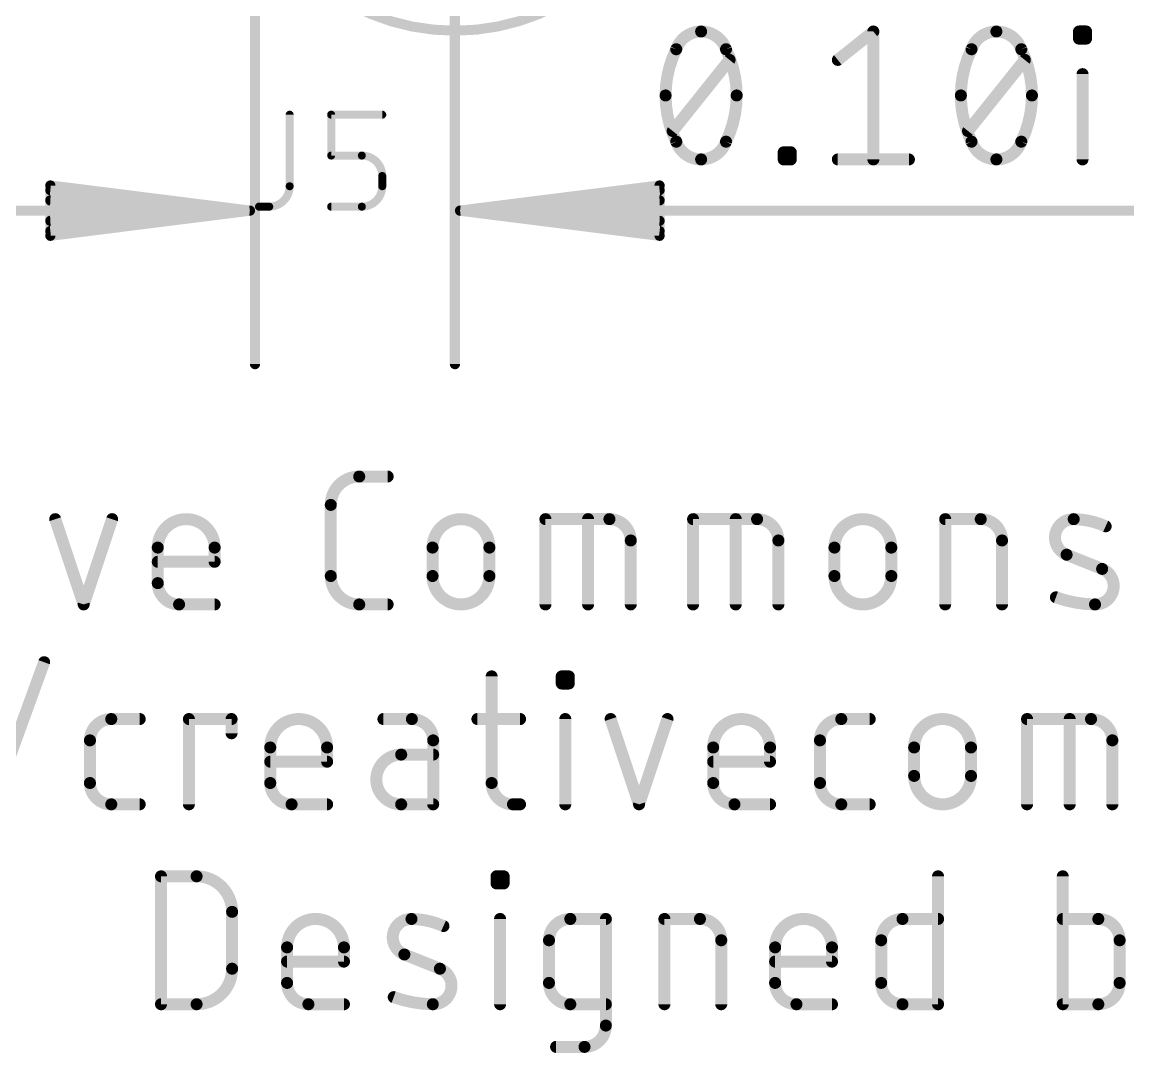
# Model space of a CAD drawing. Extents: x -33 to 53.6, y -13.2 to 65.9.
# Drawn here: x -2.96 to 11.09, y -13.24 to -0.14 of the extents above; entities that cross this region are included whole.
import ezdxf

# ---------------------------------------------------------------- set-up
doc = ezdxf.new("R2010")
doc.units = 0
for name, color, linetype in [('25', 253, 'CONTINUOUS'), ('39', 12, 'CONTINUOUS'), ('47', 253, 'CONTINUOUS'), ('51', 253, 'CONTINUOUS')]:
    doc.layers.add(name, color=color, linetype=linetype)

msp = doc.modelspace()

# ---------------------------------------------------------------- linework, layer by layer
at = {"layer": '25', "const_width": 0.1016}
for points in [[(0.4403, -1.3208), (0.4403, -2.2296)], [(0.9676, -1.8401), (0.9676, -1.3208)], [(0.9676, -1.3208), (1.6167, -1.3208)], [(1.3571, -1.8401), (0.9676, -1.8401)], [(1.6167, -2.2296), (1.6167, -2.0997)], [(0.1806, -2.4892), (0.0508, -2.4892)], [(0.9676, -2.4892), (1.3571, -2.4892)]]:
    msp.add_lwpolyline(points, dxfattribs=at)
at = {"layer": '25'}
for points, const_width in [([(0.4657, -1.3208, 1), (0.4149, -1.3208)], 0.0508), ([(0.993, -1.3208, 1), (0.9422, -1.3208)], 0.0508), ([(0.9676, -1.2954, 1), (0.9676, -1.3462)], 0.0508), ([(1.6167, -1.3462, 1), (1.6167, -1.2954)], 0.0508), ([(0.9676, -1.8147, 1), (0.9676, -1.8655)], 0.0508), ([(0.9422, -1.8401, 1), (0.993, -1.8401)], 0.0508), ([(1.6167, -2.0997, 0.4142), (1.3571, -1.8401)], 0.1016), ([(1.3571, -1.8147, 1), (1.3571, -1.8655)], 0.0508), ([(1.3571, -1.8655, 1), (1.3571, -1.8147)], 0.0508), ([(1.6421, -2.0997, 1), (1.5913, -2.0997)], 0.0508), ([(1.5913, -2.0997, 1), (1.6421, -2.0997)], 0.0508), ([(0.1806, -2.4892, 0.4142), (0.4403, -2.2296)], 0.1016), ([(0.4657, -2.2296, 1), (0.4149, -2.2296)], 0.0508), ([(0.4149, -2.2296, 1), (0.4657, -2.2296)], 0.0508), ([(1.3571, -2.4892, 0.4142), (1.6167, -2.2296)], 0.1016), ([(1.6421, -2.2296, 1), (1.5913, -2.2296)], 0.0508), ([(1.5913, -2.2296, 1), (1.6421, -2.2296)], 0.0508), ([(0.0508, -2.4638, 1), (0.0508, -2.5146)], 0.0508), ([(0.1806, -2.4638, 1), (0.1806, -2.5146)], 0.0508), ([(0.1806, -2.5146, 1), (0.1806, -2.4638)], 0.0508), ([(0.9676, -2.4638, 1), (0.9676, -2.5146)], 0.0508), ([(1.3571, -2.4638, 1), (1.3571, -2.5146)], 0.0508), ([(1.3571, -2.5146, 1), (1.3571, -2.4638)], 0.0508)]:
    msp.add_lwpolyline(points, format="xyb", dxfattribs=dict(at, const_width=const_width))
at = {"layer": '39', "const_width": 0.127}
msp.add_lwpolyline([(2.54, -0.254, 1), (2.54, 5.334, 1), (2.54, -0.254)], format="xyb", dxfattribs=at)
at = {"layer": '47'}
for points, const_width in [([(0, 2.54), (0, -4.49)], 0.13), ([(2.54, 2.54), (2.54, -4.49)], 0.13), ([(7.4046, -0.6249), (7.8561, -0.2637)], 0.1524), ([(7.8561, -0.2637), (7.8561, -1.8893)], 0.1524), ([(10.4683, -0.354), (10.4683, -0.2637)], 0.1524), ([(10.4683, -0.2637), (10.5586, -0.2637)], 0.1524), ([(10.5586, -0.354), (10.4683, -0.354)], 0.1524), ([(10.5586, -0.2637), (10.5586, -0.354)], 0.1524), ([(5.3065, -1.5281), (6.029, -0.6249)], 0.1524), ([(9.058, -1.5281), (9.7805, -0.6249)], 0.1524), ([(10.5134, -1.8893), (10.5134, -0.8056)], 0.1524), ([(6.7168, -1.8893), (6.7168, -1.799)], 0.1524), ([(6.7168, -1.799), (6.8071, -1.799)], 0.1524), ([(6.8071, -1.8893), (6.7168, -1.8893)], 0.1524), ([(6.8071, -1.799), (6.8071, -1.8893)], 0.1524), ([(7.4046, -1.8893), (8.3077, -1.8893)], 0.1524), ([(-0.065, -2.54), (-2.6, -2.2208)], 0.13), ([(-2.6, -2.2208), (-2.6, -2.8592)], 0.13), ([(-0.065, -2.54), (-2.6, -2.28)], 0.13), ([(2.605, -2.54), (5.14, -2.2208)], 0.13), ([(2.605, -2.54), (5.14, -2.28)], 0.13), ([(5.14, -2.2208), (5.14, -2.8592)], 0.13), ([(-0.065, -2.54), (-2.6, -2.41)], 0.13), ([(2.605, -2.54), (5.14, -2.41)], 0.13), ([(-0.065, -2.54), (-5.2, -2.54)], 0.13), ([(-2.6, -2.8592), (-0.065, -2.54)], 0.13), ([(-2.6, -2.67), (-0.065, -2.54)], 0.13), ([(-2.6, -2.8), (-0.065, -2.54)], 0.13), ([(2.605, -2.54), (14.7799, -2.54)], 0.13), ([(5.14, -2.8592), (2.605, -2.54)], 0.13), ([(5.14, -2.67), (2.605, -2.54)], 0.13), ([(5.14, -2.8), (2.605, -2.54)], 0.13)]:
    msp.add_lwpolyline(points, dxfattribs=dict(at, const_width=const_width))
for points, const_width in [([(5.6678, -0.2637, 0.3205), (5.3517, -0.4895)], 0.1524), ([(5.9838, -0.4895, 0.3205), (5.6678, -0.2637)], 0.1524), ([(5.6678, -0.2256, 1), (5.6678, -0.3018)], 0.0762), ([(5.6678, -0.3018, 1), (5.6678, -0.2256)], 0.0762), ([(7.8942, -0.2637, 1), (7.818, -0.2637)], 0.0762), ([(7.8799, -0.2935, 1), (7.8323, -0.2339)], 0.0762), ([(9.4192, -0.2637, 0.3205), (9.1032, -0.4895)], 0.1524), ([(9.7353, -0.4895, 0.3205), (9.4192, -0.2637)], 0.1524), ([(9.4192, -0.2256, 1), (9.4192, -0.3018)], 0.0762), ([(9.4192, -0.3018, 1), (9.4192, -0.2256)], 0.0762), ([(10.5064, -0.2637, 1), (10.4302, -0.2637)], 0.0762), ([(10.4683, -0.2256, 1), (10.4683, -0.3018)], 0.0762), ([(10.4683, -0.3159, 1), (10.4683, -0.3921)], 0.0762), ([(10.5967, -0.2637, 1), (10.5205, -0.2637)], 0.0762), ([(10.5586, -0.3018, 1), (10.5586, -0.2256)], 0.0762), ([(10.5586, -0.3921, 1), (10.5586, -0.3159)], 0.0762), ([(5.3517, -0.4895, 0.1139), (5.2162, -1.0765)], 0.1524), ([(5.3859, -0.5062, 1), (5.3174, -0.4728)], 0.0762), ([(6.1193, -1.0765, 0.1139), (5.9838, -0.4895)], 0.1524), ([(6.0181, -0.4728, 1), (5.9496, -0.5062)], 0.0762), ([(9.1032, -0.4895, 0.1139), (8.9677, -1.0765)], 0.1524), ([(9.1374, -0.5062, 1), (9.0689, -0.4728)], 0.0762), ([(9.8708, -1.0765, 0.1139), (9.7353, -0.4895)], 0.1524), ([(9.7696, -0.4728, 1), (9.7011, -0.5062)], 0.0762), ([(10.4302, -0.354, 1), (10.5064, -0.354)], 0.0762), ([(10.5205, -0.354, 1), (10.5967, -0.354)], 0.0762), ([(5.3156, -0.4771, 1), (5.3877, -0.5018)], 0.0762), ([(5.9478, -0.5018, 1), (6.0199, -0.4771)], 0.0762), ([(6.0588, -0.6487, 1), (5.9992, -0.6011)], 0.0762), ([(7.3808, -0.5952, 1), (7.4284, -0.6547)], 0.0762), ([(9.0671, -0.4771, 1), (9.1392, -0.5018)], 0.0762), ([(9.6993, -0.5018, 1), (9.7714, -0.4771)], 0.0762), ([(9.8102, -0.6487, 1), (9.7507, -0.6011)], 0.0762), ([(10.5515, -0.8056, 1), (10.4753, -0.8056)], 0.0762), ([(5.2162, -1.0765, 0.1139), (5.3517, -1.6635)], 0.1524), ([(5.2543, -1.0765, 1), (5.1781, -1.0765)], 0.0762), ([(5.1781, -1.0765, 1), (5.2543, -1.0765)], 0.0762), ([(5.9838, -1.6635, 0.1139), (6.1193, -1.0765)], 0.1524), ([(6.1574, -1.0765, 1), (6.0812, -1.0765)], 0.0762), ([(6.0812, -1.0765, 1), (6.1574, -1.0765)], 0.0762), ([(8.9677, -1.0765, 0.1139), (9.1032, -1.6635)], 0.1524), ([(9.0058, -1.0765, 1), (8.9296, -1.0765)], 0.0762), ([(8.9296, -1.0765, 1), (9.0058, -1.0765)], 0.0762), ([(9.7353, -1.6635, 0.1139), (9.8708, -1.0765)], 0.1524), ([(9.9089, -1.0765, 1), (9.8327, -1.0765)], 0.0762), ([(9.8327, -1.0765, 1), (9.9089, -1.0765)], 0.0762), ([(5.2768, -1.5043, 1), (5.3363, -1.5519)], 0.0762), ([(9.0282, -1.5043, 1), (9.0878, -1.5519)], 0.0762), ([(5.3877, -1.6512, 1), (5.3156, -1.6759)], 0.0762), ([(5.3517, -1.6635, 0.3205), (5.6678, -1.8893)], 0.1524), ([(5.3174, -1.6802, 1), (5.3859, -1.6468)], 0.0762), ([(5.6678, -1.8893, 0.3205), (5.9838, -1.6635)], 0.1524), ([(5.9496, -1.6468, 1), (6.0181, -1.6802)], 0.0762), ([(6.0199, -1.6759, 1), (5.9478, -1.6512)], 0.0762), ([(9.1392, -1.6512, 1), (9.0671, -1.6759)], 0.0762), ([(9.1032, -1.6635, 0.3205), (9.4192, -1.8893)], 0.1524), ([(9.0689, -1.6802, 1), (9.1374, -1.6468)], 0.0762), ([(9.4192, -1.8893, 0.3205), (9.7353, -1.6635)], 0.1524), ([(9.7011, -1.6468, 1), (9.7696, -1.6802)], 0.0762), ([(9.7714, -1.6759, 1), (9.6993, -1.6512)], 0.0762), ([(5.6678, -1.8512, 1), (5.6678, -1.9274)], 0.0762), ([(5.6678, -1.9274, 1), (5.6678, -1.8512)], 0.0762), ([(6.7549, -1.799, 1), (6.6787, -1.799)], 0.0762), ([(6.7168, -1.7609, 1), (6.7168, -1.8371)], 0.0762), ([(6.7168, -1.8512, 1), (6.7168, -1.9274)], 0.0762), ([(6.8452, -1.799, 1), (6.769, -1.799)], 0.0762), ([(6.8071, -1.8371, 1), (6.8071, -1.7609)], 0.0762), ([(6.8071, -1.9274, 1), (6.8071, -1.8512)], 0.0762), ([(7.4046, -1.8512, 1), (7.4046, -1.9274)], 0.0762), ([(8.3077, -1.9274, 1), (8.3077, -1.8512)], 0.0762), ([(9.4192, -1.8512, 1), (9.4192, -1.9274)], 0.0762), ([(9.4192, -1.9274, 1), (9.4192, -1.8512)], 0.0762), ([(6.6787, -1.8893, 1), (6.7549, -1.8893)], 0.0762), ([(6.769, -1.8893, 1), (6.8452, -1.8893)], 0.0762), ([(7.818, -1.8893, 1), (7.8942, -1.8893)], 0.0762), ([(10.4753, -1.8893, 1), (10.5515, -1.8893)], 0.0762), ([(-2.5959, -2.1885, 1), (-2.6041, -2.253)], 0.065), ([(-2.5675, -2.2208, 1), (-2.6325, -2.2208)], 0.065), ([(-2.5967, -2.2477, 1), (-2.6033, -2.3123)], 0.065), ([(5.1725, -2.2208, 1), (5.1075, -2.2208)], 0.065), ([(5.1441, -2.253, 1), (5.1359, -2.1885)], 0.065), ([(5.1433, -2.3123, 1), (5.1367, -2.2477)], 0.065), ([(-2.5983, -2.3775, 1), (-2.6017, -2.4425)], 0.065), ([(5.1417, -2.4425, 1), (5.1383, -2.3775)], 0.065), ([(-0.0609, -2.5722, 1), (-0.0691, -2.5078)], 0.065), ([(-0.0691, -2.5722, 1), (-0.0609, -2.5078)], 0.065), ([(-0.0617, -2.5723, 1), (-0.0683, -2.5077)], 0.065), ([(-0.0683, -2.5723, 1), (-0.0617, -2.5077)], 0.065), ([(-0.0667, -2.5725, 1), (-0.0633, -2.5075)], 0.065), ([(-0.0633, -2.5725, 1), (-0.0667, -2.5075)], 0.065), ([(-0.065, -2.5725, 1), (-0.065, -2.5075)], 0.065), ([(2.605, -2.5075, 1), (2.605, -2.5725)], 0.065), ([(2.6091, -2.5078, 1), (2.6009, -2.5722)], 0.065), ([(2.6033, -2.5075, 1), (2.6067, -2.5725)], 0.065), ([(2.6067, -2.5075, 1), (2.6033, -2.5725)], 0.065), ([(2.6083, -2.5077, 1), (2.6017, -2.5723)], 0.065), ([(2.6017, -2.5077, 1), (2.6083, -2.5723)], 0.065), ([(2.6009, -2.5078, 1), (2.6091, -2.5722)], 0.065), ([(-2.6017, -2.6375, 1), (-2.5983, -2.7025)], 0.065), ([(5.1383, -2.7025, 1), (5.1417, -2.6375)], 0.065), ([(-2.6033, -2.7677, 1), (-2.5967, -2.8323)], 0.065), ([(-2.6041, -2.827, 1), (-2.5959, -2.8915)], 0.065), ([(5.1359, -2.8915, 1), (5.1441, -2.827)], 0.065), ([(5.1367, -2.8323, 1), (5.1433, -2.7677)], 0.065), ([(-2.6325, -2.8592, 1), (-2.5675, -2.8592)], 0.065), ([(5.1075, -2.8592, 1), (5.1725, -2.8592)], 0.065), ([(-0.0325, -4.49, 1), (0.0325, -4.49)], 0.065), ([(2.5075, -4.49, 1), (2.5725, -4.49)], 0.065)]:
    msp.add_lwpolyline(points, format="xyb", dxfattribs=dict(at, const_width=const_width))
at = {"layer": '51'}
for points, const_width in [([(1.3241, -5.9182, 0.4142), (0.9628, -6.2794)], 0.1524), ([(1.3241, -5.8801, 1), (1.3241, -5.9563)], 0.0762), ([(1.3241, -5.9563, 1), (1.3241, -5.8801)], 0.0762), ([(1.6853, -5.9563, 1), (1.6853, -5.8801)], 0.0762), ([(1.0009, -6.2794, 1), (0.9247, -6.2794)], 0.0762), ([(0.9247, -6.2794, 1), (1.0009, -6.2794)], 0.0762), ([(-2.502, -6.448, 1), (-2.5742, -6.4721)], 0.0762), ([(-1.7795, -6.4721, 1), (-1.8518, -6.448)], 0.0762), ([(-0.513, -6.8213, 1), (-1.2355, -6.8213)], 0.1524), ([(2.978, -6.8213, 1), (2.2555, -6.8213)], 0.1524), ([(3.7282, -6.4601, 1), (3.652, -6.4601)], 0.0762), ([(3.6901, -6.422, 1), (3.6901, -6.4982)], 0.0762), ([(4.27, -6.4601, 1), (4.1938, -6.4601)], 0.0762), ([(4.7738, -6.731, 0.4142), (4.5029, -6.4601)], 0.1524), ([(4.5029, -6.422, 1), (4.5029, -6.4982)], 0.0762), ([(4.5029, -6.4982, 1), (4.5029, -6.422)], 0.0762), ([(5.6039, -6.4601, 1), (5.5277, -6.4601)], 0.0762), ([(5.5658, -6.422, 1), (5.5658, -6.4982)], 0.0762), ([(6.1458, -6.4601, 1), (6.0696, -6.4601)], 0.0762), ([(6.6496, -6.731, 0.4142), (6.3786, -6.4601)], 0.1524), ([(6.3786, -6.422, 1), (6.3786, -6.4982)], 0.0762), ([(6.3786, -6.4982, 1), (6.3786, -6.422)], 0.0762), ([(8.0842, -6.8213, 1), (7.3617, -6.8213)], 0.1524), ([(8.8066, -6.4601, 1), (8.7304, -6.4601)], 0.0762), ([(8.7685, -6.422, 1), (8.7685, -6.4982)], 0.0762), ([(9.491, -6.731, 0.4142), (9.22, -6.4601)], 0.1524), ([(9.22, -6.422, 1), (9.22, -6.4982)], 0.0762), ([(9.22, -6.4982, 1), (9.22, -6.422)], 0.0762), ([(10.4011, -6.4601, 0.8318), (10.3108, -6.9116)], 0.1524), ([(10.4016, -6.422, 1), (10.4005, -6.4982)], 0.0762), ([(10.8075, -6.5504, 0.1026), (10.4011, -6.4601)], 0.1524), ([(10.4005, -6.4982, 1), (10.4016, -6.422)], 0.0762), ([(10.7918, -6.5851, 1), (10.8231, -6.5156)], 0.0762), ([(4.8119, -6.731, 1), (4.7357, -6.731)], 0.0762), ([(4.7357, -6.731, 1), (4.8119, -6.731)], 0.0762), ([(6.6877, -6.731, 1), (6.6115, -6.731)], 0.0762), ([(6.6115, -6.731, 1), (6.6877, -6.731)], 0.0762), ([(9.5291, -6.731, 1), (9.4529, -6.731)], 0.0762), ([(9.4529, -6.731, 1), (9.5291, -6.731)], 0.0762), ([(-1.1974, -6.8213, 1), (-1.2736, -6.8213)], 0.0762), ([(-1.2736, -6.8213, 1), (-1.1974, -6.8213)], 0.0762), ([(-0.4749, -6.8213, 1), (-0.5511, -6.8213)], 0.0762), ([(-0.5511, -6.8213, 1), (-0.4749, -6.8213)], 0.0762), ([(2.2936, -6.8213, 1), (2.2174, -6.8213)], 0.0762), ([(2.2174, -6.8213, 1), (2.2936, -6.8213)], 0.0762), ([(3.0161, -6.8213, 1), (2.9399, -6.8213)], 0.0762), ([(2.9399, -6.8213, 1), (3.0161, -6.8213)], 0.0762), ([(7.3998, -6.8213, 1), (7.3236, -6.8213)], 0.0762), ([(7.3236, -6.8213, 1), (7.3998, -6.8213)], 0.0762), ([(8.1223, -6.8213, 1), (8.0461, -6.8213)], 0.0762), ([(8.0461, -6.8213, 1), (8.1223, -6.8213)], 0.0762), ([(10.3249, -6.8763, 1), (10.2966, -6.947)], 0.0762), ([(10.2966, -6.947, 1), (10.3249, -6.8762)], 0.0762), ([(-1.2355, -6.9638, 1), (-1.2355, -7.04)], 0.0762), ([(-0.5511, -7.0019, 1), (-0.4749, -7.0019)], 0.0762), ([(-0.513, -7.04, 1), (-0.513, -6.9638)], 0.0762), ([(10.672, -7.5438, 0.8318), (10.7623, -7.0922)], 0.1524), ([(10.7765, -7.0569, 1), (10.7482, -7.1276)], 0.0762), ([(10.7482, -7.1276, 1), (10.7765, -7.0569)], 0.0762), ([(0.9628, -7.1826, 0.4142), (1.3241, -7.5438)], 0.1524), ([(1.0009, -7.1826, 1), (0.9247, -7.1826)], 0.0762), ([(0.9247, -7.1826, 1), (1.0009, -7.1826)], 0.0762), ([(2.2555, -7.1826, 1), (2.978, -7.1826)], 0.1524), ([(2.2936, -7.1826, 1), (2.2174, -7.1826)], 0.0762), ([(2.2174, -7.1826, 1), (2.2936, -7.1826)], 0.0762), ([(3.0161, -7.1826, 1), (2.9399, -7.1826)], 0.0762), ([(2.9399, -7.1826, 1), (3.0161, -7.1826)], 0.0762), ([(7.3617, -7.1826, 1), (8.0842, -7.1826)], 0.1524), ([(7.3998, -7.1826, 1), (7.3236, -7.1826)], 0.0762), ([(7.3236, -7.1826, 1), (7.3998, -7.1826)], 0.0762), ([(8.1223, -7.1826, 1), (8.0461, -7.1826)], 0.0762), ([(8.0461, -7.1826, 1), (8.1223, -7.1826)], 0.0762), ([(-1.2355, -7.2729, 0.4142), (-0.9646, -7.5438)], 0.1524), ([(-1.1974, -7.2729, 1), (-1.2736, -7.2729)], 0.0762), ([(-1.2736, -7.2729, 1), (-1.1974, -7.2729)], 0.0762), ([(10.1882, -7.4176, 1), (10.1624, -7.4893)], 0.0762), ([(10.1753, -7.4535, 0.083), (10.672, -7.5438)], 0.1524), ([(-2.213, -7.5318, 1), (-2.1407, -7.5558)], 0.0762), ([(-2.213, -7.5558, 1), (-2.1407, -7.5318)], 0.0762), ([(-0.9646, -7.5057, 1), (-0.9646, -7.5819)], 0.0762), ([(-0.9646, -7.5819, 1), (-0.9646, -7.5057)], 0.0762), ([(-0.513, -7.5819, 1), (-0.513, -7.5057)], 0.0762), ([(1.3241, -7.5057, 1), (1.3241, -7.5819)], 0.0762), ([(1.3241, -7.5819, 1), (1.3241, -7.5057)], 0.0762), ([(1.6853, -7.5819, 1), (1.6853, -7.5057)], 0.0762), ([(3.652, -7.5438, 1), (3.7282, -7.5438)], 0.0762), ([(4.1938, -7.5438, 1), (4.27, -7.5438)], 0.0762), ([(4.7357, -7.5438, 1), (4.8119, -7.5438)], 0.0762), ([(5.5277, -7.5438, 1), (5.6039, -7.5438)], 0.0762), ([(6.0696, -7.5438, 1), (6.1458, -7.5438)], 0.0762), ([(6.6115, -7.5438, 1), (6.6877, -7.5438)], 0.0762), ([(8.7304, -7.5438, 1), (8.8066, -7.5438)], 0.0762), ([(9.4529, -7.5438, 1), (9.5291, -7.5438)], 0.0762), ([(10.6725, -7.5057, 1), (10.6715, -7.5819)], 0.0762), ([(10.6715, -7.5819, 1), (10.6725, -7.5057)], 0.0762), ([(-2.6431, -8.2906, 1), (-2.7147, -8.2646)], 0.0762), ([(3.0443, -8.4582, 1), (2.9681, -8.4582)], 0.0762), ([(3.9347, -8.4582, 1), (3.8585, -8.4582)], 0.0762), ([(3.8966, -8.4201, 1), (3.8966, -8.4963)], 0.0762), ([(4.025, -8.4582, 1), (3.9488, -8.4582)], 0.0762), ([(3.9869, -8.4963, 1), (3.9869, -8.4201)], 0.0762), ([(3.8966, -8.5104, 1), (3.8966, -8.5866)], 0.0762), ([(3.8585, -8.5485, 1), (3.9347, -8.5485)], 0.0762), ([(3.9488, -8.5485, 1), (4.025, -8.5485)], 0.0762), ([(3.9869, -8.5866, 1), (3.9869, -8.5104)], 0.0762), ([(-1.8261, -9.0001, 0.4142), (-2.097, -9.271)], 0.1524), ([(-1.8261, -8.962, 1), (-1.8261, -9.0382)], 0.0762), ([(-1.8261, -9.0382, 1), (-1.8261, -8.962)], 0.0762), ([(-1.4649, -9.0382, 1), (-1.4649, -8.962)], 0.0762), ([(-0.8017, -9.0001, 1), (-0.8779, -9.0001)], 0.0762), ([(-0.8398, -8.962, 1), (-0.8398, -9.0382)], 0.0762), ([(-0.2598, -9.0001, 1), (-0.336, -9.0001)], 0.0762), ([(-0.2979, -9.0382, 1), (-0.2979, -8.962)], 0.0762), ([(0.9163, -9.3613, 1), (0.1938, -9.3613)], 0.1524), ([(1.6315, -8.962, 1), (1.6315, -9.0382)], 0.0762), ([(2.2637, -9.271, 0.4142), (1.9927, -9.0001)], 0.1524), ([(1.9927, -8.962, 1), (1.9927, -9.0382)], 0.0762), ([(1.9927, -9.0382, 1), (1.9927, -8.962)], 0.0762), ([(2.8256, -8.962, 1), (2.8256, -9.0382)], 0.0762), ([(3.3674, -9.0382, 1), (3.3674, -8.962)], 0.0762), ([(3.9799, -9.0001, 1), (3.9037, -9.0001)], 0.0762), ([(4.5546, -8.988, 1), (4.4823, -9.0121)], 0.0762), ([(5.277, -9.0121, 1), (5.2048, -8.988)], 0.0762), ([(6.5435, -9.3613, 1), (5.821, -9.3613)], 0.1524), ([(7.4484, -9.0001, 0.4142), (7.1775, -9.271)], 0.1524), ([(7.4484, -8.962, 1), (7.4484, -9.0382)], 0.0762), ([(7.4484, -9.0382, 1), (7.4484, -8.962)], 0.0762), ([(7.8097, -9.0382, 1), (7.8097, -8.962)], 0.0762), ([(9.0966, -9.3613, 1), (8.3741, -9.3613)], 0.1524), ([(9.8468, -9.0001, 1), (9.7706, -9.0001)], 0.0762), ([(9.8087, -8.962, 1), (9.8087, -9.0382)], 0.0762), ([(10.3887, -9.0001, 1), (10.3125, -9.0001)], 0.0762), ([(10.8925, -9.271, 0.4142), (10.6215, -9.0001)], 0.1524), ([(10.6215, -8.962, 1), (10.6215, -9.0382)], 0.0762), ([(10.6215, -9.0382, 1), (10.6215, -8.962)], 0.0762), ([(-2.0589, -9.271, 1), (-2.1351, -9.271)], 0.0762), ([(-2.1351, -9.271, 1), (-2.0589, -9.271)], 0.0762), ([(-0.336, -9.1807, 1), (-0.2598, -9.1807)], 0.0762), ([(2.3018, -9.271, 1), (2.2256, -9.271)], 0.0762), ([(2.2256, -9.271, 1), (2.3018, -9.271)], 0.0762), ([(7.2156, -9.271, 1), (7.1394, -9.271)], 0.0762), ([(7.1394, -9.271, 1), (7.2156, -9.271)], 0.0762), ([(10.9306, -9.271, 1), (10.8544, -9.271)], 0.0762), ([(10.8544, -9.271, 1), (10.9306, -9.271)], 0.0762), ([(0.2319, -9.3613, 1), (0.1557, -9.3613)], 0.0762), ([(0.1557, -9.3613, 1), (0.2319, -9.3613)], 0.0762), ([(0.9544, -9.3613, 1), (0.8782, -9.3613)], 0.0762), ([(0.8782, -9.3613, 1), (0.9544, -9.3613)], 0.0762), ([(1.8573, -9.4516, 1), (1.8573, -10.0838)], 0.1524), ([(1.8573, -9.4135, 1), (1.8573, -9.4897)], 0.0762), ([(1.8573, -9.4897, 1), (1.8573, -9.4135)], 0.0762), ([(2.2637, -9.4897, 1), (2.2637, -9.4135)], 0.0762), ([(5.8591, -9.3613, 1), (5.7829, -9.3613)], 0.0762), ([(5.7829, -9.3613, 1), (5.8591, -9.3613)], 0.0762), ([(6.5816, -9.3613, 1), (6.5054, -9.3613)], 0.0762), ([(6.5054, -9.3613, 1), (6.5816, -9.3613)], 0.0762), ([(8.4122, -9.3613, 1), (8.336, -9.3613)], 0.0762), ([(8.336, -9.3613, 1), (8.4122, -9.3613)], 0.0762), ([(9.1347, -9.3613, 1), (9.0585, -9.3613)], 0.0762), ([(9.0585, -9.3613, 1), (9.1347, -9.3613)], 0.0762), ([(0.1938, -9.5038, 1), (0.1938, -9.58)], 0.0762), ([(0.8782, -9.5419, 1), (0.9544, -9.5419)], 0.0762), ([(0.9163, -9.58, 1), (0.9163, -9.5038)], 0.0762), ([(5.821, -9.5038, 1), (5.821, -9.58)], 0.0762), ([(6.5054, -9.5419, 1), (6.5816, -9.5419)], 0.0762), ([(6.5435, -9.58, 1), (6.5435, -9.5038)], 0.0762), ([(8.3741, -9.7226, 1), (9.0966, -9.7226)], 0.1524), ([(8.4122, -9.7226, 1), (8.336, -9.7226)], 0.0762), ([(8.336, -9.7226, 1), (8.4122, -9.7226)], 0.0762), ([(9.1347, -9.7226, 1), (9.0585, -9.7226)], 0.0762), ([(9.0585, -9.7226, 1), (9.1347, -9.7226)], 0.0762), ([(-2.097, -9.8129, 0.4142), (-1.8261, -10.0838)], 0.1524), ([(-2.0589, -9.8129, 1), (-2.1351, -9.8129)], 0.0762), ([(-2.1351, -9.8129, 1), (-2.0589, -9.8129)], 0.0762), ([(0.1938, -9.8129, 0.4142), (0.4647, -10.0838)], 0.1524), ([(0.2319, -9.8129, 1), (0.1557, -9.8129)], 0.0762), ([(0.1557, -9.8129, 1), (0.2319, -9.8129)], 0.0762), ([(3.0062, -9.8129, 0.4142), (3.2771, -10.0838)], 0.1524), ([(3.0443, -9.8129, 1), (2.9681, -9.8129)], 0.0762), ([(2.9681, -9.8129, 1), (3.0443, -9.8129)], 0.0762), ([(5.821, -9.8129, 0.4142), (6.0919, -10.0838)], 0.1524), ([(5.8591, -9.8129, 1), (5.7829, -9.8129)], 0.0762), ([(5.7829, -9.8129, 1), (5.8591, -9.8129)], 0.0762), ([(7.1775, -9.8129, 0.4142), (7.4484, -10.0838)], 0.1524), ([(7.2156, -9.8129, 1), (7.1394, -9.8129)], 0.0762), ([(7.1394, -9.8129, 1), (7.2156, -9.8129)], 0.0762), ([(-1.8261, -10.0457, 1), (-1.8261, -10.1219)], 0.0762), ([(-1.8261, -10.1219, 1), (-1.8261, -10.0457)], 0.0762), ([(-1.4649, -10.1219, 1), (-1.4649, -10.0457)], 0.0762), ([(-0.8779, -10.0838, 1), (-0.8017, -10.0838)], 0.0762), ([(0.4647, -10.0457, 1), (0.4647, -10.1219)], 0.0762), ([(0.4647, -10.1219, 1), (0.4647, -10.0457)], 0.0762), ([(0.9163, -10.1219, 1), (0.9163, -10.0457)], 0.0762), ([(1.8573, -10.0457, 1), (1.8573, -10.1219)], 0.0762), ([(1.8573, -10.1219, 1), (1.8573, -10.0457)], 0.0762), ([(2.2256, -10.0838, 1), (2.3018, -10.0838)], 0.0762), ([(2.2637, -10.1219, 1), (2.2637, -10.0457)], 0.0762), ([(3.2771, -10.0457, 1), (3.2771, -10.1219)], 0.0762), ([(3.2771, -10.1219, 1), (3.2771, -10.0457)], 0.0762), ([(3.3674, -10.1219, 1), (3.3674, -10.0457)], 0.0762), ([(3.9037, -10.0838, 1), (3.9799, -10.0838)], 0.0762), ([(4.8435, -10.0718, 1), (4.9158, -10.0958)], 0.0762), ([(4.8435, -10.0958, 1), (4.9158, -10.0718)], 0.0762), ([(6.0919, -10.0457, 1), (6.0919, -10.1219)], 0.0762), ([(6.0919, -10.1219, 1), (6.0919, -10.0457)], 0.0762), ([(6.5435, -10.1219, 1), (6.5435, -10.0457)], 0.0762), ([(7.4484, -10.0457, 1), (7.4484, -10.1219)], 0.0762), ([(7.4484, -10.1219, 1), (7.4484, -10.0457)], 0.0762), ([(7.8097, -10.1219, 1), (7.8097, -10.0457)], 0.0762), ([(9.7706, -10.0838, 1), (9.8468, -10.0838)], 0.0762), ([(10.3125, -10.0838, 1), (10.3887, -10.0838)], 0.0762), ([(10.8544, -10.0838, 1), (10.9306, -10.0838)], 0.0762), ([(-1.1557, -10.9982, 1), (-1.2319, -10.9982)], 0.0762), ([(-1.1938, -10.9601, 1), (-1.1938, -11.0363)], 0.0762), ([(-0.2907, -11.4498, 0.4142), (-0.7422, -10.9982)], 0.1524), ([(-0.7422, -10.9601, 1), (-0.7422, -11.0363)], 0.0762), ([(-0.7422, -11.0363, 1), (-0.7422, -10.9601)], 0.0762), ([(3.1064, -10.9982, 1), (3.0302, -10.9982)], 0.0762), ([(3.0683, -10.9601, 1), (3.0683, -11.0363)], 0.0762), ([(3.1967, -10.9982, 1), (3.1205, -10.9982)], 0.0762), ([(3.1586, -11.0363, 1), (3.1586, -10.9601)], 0.0762), ([(8.7159, -10.9982, 1), (8.6397, -10.9982)], 0.0762), ([(10.3006, -10.9982, 1), (10.2244, -10.9982)], 0.0762), ([(3.0683, -11.0504, 1), (3.0683, -11.1266)], 0.0762), ([(3.0302, -11.0885, 1), (3.1064, -11.0885)], 0.0762), ([(3.1205, -11.0885, 1), (3.1967, -11.0885)], 0.0762), ([(3.1586, -11.1266, 1), (3.1586, -11.0504)], 0.0762), ([(-0.2526, -11.4498, 1), (-0.3288, -11.4498)], 0.0762), ([(-0.3288, -11.4498, 1), (-0.2526, -11.4498)], 0.0762), ([(1.13, -11.9013, 1), (0.4075, -11.9013)], 0.1524), ([(1.988, -11.5401, 0.8318), (1.8977, -11.9916)], 0.1524), ([(2.3944, -11.6304, 0.1026), (1.988, -11.5401)], 0.1524), ([(1.9886, -11.502, 1), (1.9875, -11.5782)], 0.0762), ([(1.9875, -11.5782, 1), (1.9886, -11.502)], 0.0762), ([(3.1516, -11.5401, 1), (3.0754, -11.5401)], 0.0762), ([(4.0058, -11.5401, 0.4142), (3.7349, -11.811)], 0.1524), ([(4.0058, -11.502, 1), (4.0058, -11.5782)], 0.0762), ([(4.0058, -11.5782, 1), (4.0058, -11.502)], 0.0762), ([(4.4954, -11.5401, 1), (4.4192, -11.5401)], 0.0762), ([(4.4573, -11.5782, 1), (4.4573, -11.502)], 0.0762), ([(5.2392, -11.5401, 1), (5.163, -11.5401)], 0.0762), ([(5.2011, -11.502, 1), (5.2011, -11.5782)], 0.0762), ([(5.9236, -11.811, 0.4142), (5.6527, -11.5401)], 0.1524), ([(5.6527, -11.502, 1), (5.6527, -11.5782)], 0.0762), ([(5.6527, -11.5782, 1), (5.6527, -11.502)], 0.0762), ([(7.3304, -11.9013, 1), (6.6079, -11.9013)], 0.1524), ([(8.2262, -11.5401, 0.4142), (7.9553, -11.811)], 0.1524), ([(8.2262, -11.502, 1), (8.2262, -11.5782)], 0.0762), ([(8.2262, -11.5782, 1), (8.2262, -11.502)], 0.0762), ([(8.6778, -11.5782, 1), (8.6778, -11.502)], 0.0762), ([(10.2625, -11.502, 1), (10.2625, -11.5782)], 0.0762), ([(10.985, -11.811, 0.4142), (10.7141, -11.5401)], 0.1524), ([(10.7141, -11.502, 1), (10.7141, -11.5782)], 0.0762), ([(10.7141, -11.5782, 1), (10.7141, -11.502)], 0.0762), ([(2.3788, -11.6651, 1), (2.4101, -11.5956)], 0.0762), ([(3.773, -11.811, 1), (3.6968, -11.811)], 0.0762), ([(3.6968, -11.811, 1), (3.773, -11.811)], 0.0762), ([(5.9617, -11.811, 1), (5.8855, -11.811)], 0.0762), ([(5.8855, -11.811, 1), (5.9617, -11.811)], 0.0762), ([(7.9934, -11.811, 1), (7.9172, -11.811)], 0.0762), ([(7.9172, -11.811, 1), (7.9934, -11.811)], 0.0762), ([(11.0231, -11.811, 1), (10.9469, -11.811)], 0.0762), ([(10.9469, -11.811, 1), (11.0231, -11.811)], 0.0762), ([(0.4456, -11.9013, 1), (0.3694, -11.9013)], 0.0762), ([(0.3694, -11.9013, 1), (0.4456, -11.9013)], 0.0762), ([(1.1681, -11.9013, 1), (1.0919, -11.9013)], 0.0762), ([(1.0919, -11.9013, 1), (1.1681, -11.9013)], 0.0762), ([(1.9119, -11.9563, 1), (1.8836, -12.027)], 0.0762), ([(1.8836, -12.027, 1), (1.9119, -11.9562)], 0.0762), ([(6.646, -11.9013, 1), (6.5698, -11.9013)], 0.0762), ([(6.5698, -11.9013, 1), (6.646, -11.9013)], 0.0762), ([(7.3685, -11.9013, 1), (7.2923, -11.9013)], 0.0762), ([(7.2923, -11.9013, 1), (7.3685, -11.9013)], 0.0762), ([(0.4075, -12.0438, 1), (0.4075, -12.12)], 0.0762), ([(1.0919, -12.0819, 1), (1.1681, -12.0819)], 0.0762), ([(1.13, -12.12, 1), (1.13, -12.0438)], 0.0762), ([(6.6079, -12.0438, 1), (6.6079, -12.12)], 0.0762), ([(7.2923, -12.0819, 1), (7.3685, -12.0819)], 0.0762), ([(7.3304, -12.12, 1), (7.3304, -12.0438)], 0.0762), ([(-0.7422, -12.6238, 0.4142), (-0.2907, -12.1722)], 0.1524), ([(-0.2526, -12.1722, 1), (-0.3288, -12.1722)], 0.0762), ([(-0.3288, -12.1722, 1), (-0.2526, -12.1722)], 0.0762), ([(2.2589, -12.6238, 0.8318), (2.3493, -12.1722)], 0.1524), ([(2.3634, -12.1369, 1), (2.3351, -12.2076)], 0.0762), ([(2.3351, -12.2076, 1), (2.3634, -12.1369)], 0.0762), ([(0.4075, -12.3529, 0.4142), (0.6785, -12.6238)], 0.1524), ([(0.4456, -12.3529, 1), (0.3694, -12.3529)], 0.0762), ([(0.3694, -12.3529, 1), (0.4456, -12.3529)], 0.0762), ([(3.7349, -12.3529, 0.4142), (4.0058, -12.6238)], 0.1524), ([(3.773, -12.3529, 1), (3.6968, -12.3529)], 0.0762), ([(3.6968, -12.3529, 1), (3.773, -12.3529)], 0.0762), ([(6.6079, -12.3529, 0.4142), (6.8788, -12.6238)], 0.1524), ([(6.646, -12.3529, 1), (6.5698, -12.3529)], 0.0762), ([(6.5698, -12.3529, 1), (6.646, -12.3529)], 0.0762), ([(7.9553, -12.3529, 0.4142), (8.2262, -12.6238)], 0.1524), ([(7.9934, -12.3529, 1), (7.9172, -12.3529)], 0.0762), ([(7.9172, -12.3529, 1), (7.9934, -12.3529)], 0.0762), ([(10.7141, -12.6238, 0.4142), (10.985, -12.3529)], 0.1524), ([(11.0231, -12.3529, 1), (10.9469, -12.3529)], 0.0762), ([(10.9469, -12.3529, 1), (11.0231, -12.3529)], 0.0762), ([(1.7751, -12.4976, 1), (1.7493, -12.5693)], 0.0762), ([(1.7622, -12.5335, 0.083), (2.2589, -12.6238)], 0.1524), ([(-1.1938, -12.5857, 1), (-1.1938, -12.6619)], 0.0762), ([(-1.2319, -12.6238, 1), (-1.1557, -12.6238)], 0.0762), ([(-0.7422, -12.5857, 1), (-0.7422, -12.6619)], 0.0762), ([(-0.7422, -12.6619, 1), (-0.7422, -12.5857)], 0.0762), ([(0.6785, -12.5857, 1), (0.6785, -12.6619)], 0.0762), ([(0.6785, -12.6619, 1), (0.6785, -12.5857)], 0.0762), ([(1.13, -12.6619, 1), (1.13, -12.5857)], 0.0762), ([(2.2595, -12.5857, 1), (2.2584, -12.6619)], 0.0762), ([(2.2584, -12.6619, 1), (2.2595, -12.5857)], 0.0762), ([(3.0754, -12.6238, 1), (3.1516, -12.6238)], 0.0762), ([(4.0058, -12.5857, 1), (4.0058, -12.6619)], 0.0762), ([(4.0058, -12.6619, 1), (4.0058, -12.5857)], 0.0762), ([(4.4573, -12.6619, 1), (4.4573, -12.5857)], 0.0762), ([(5.163, -12.6238, 1), (5.2392, -12.6238)], 0.0762), ([(5.8855, -12.6238, 1), (5.9617, -12.6238)], 0.0762), ([(6.8788, -12.5857, 1), (6.8788, -12.6619)], 0.0762), ([(6.8788, -12.6619, 1), (6.8788, -12.5857)], 0.0762), ([(7.3304, -12.6619, 1), (7.3304, -12.5857)], 0.0762), ([(8.2262, -12.5857, 1), (8.2262, -12.6619)], 0.0762), ([(8.2262, -12.6619, 1), (8.2262, -12.5857)], 0.0762), ([(8.6397, -12.6238, 1), (8.7159, -12.6238)], 0.0762), ([(8.6778, -12.6619, 1), (8.6778, -12.5857)], 0.0762), ([(10.2625, -12.5857, 1), (10.2625, -12.6619)], 0.0762), ([(10.2244, -12.6238, 1), (10.3006, -12.6238)], 0.0762), ([(10.7141, -12.5857, 1), (10.7141, -12.6619)], 0.0762), ([(10.7141, -12.6619, 1), (10.7141, -12.5857)], 0.0762), ([(4.1864, -13.1657, 0.4142), (4.4573, -12.8947)], 0.1524), ([(4.4954, -12.8947, 1), (4.4192, -12.8947)], 0.0762), ([(4.4192, -12.8947, 1), (4.4954, -12.8947)], 0.0762), ([(3.8252, -13.1276, 1), (3.8252, -13.2038)], 0.0762), ([(4.1864, -13.1276, 1), (4.1864, -13.2038)], 0.0762), ([(4.1864, -13.2038, 1), (4.1864, -13.1276)], 0.0762)]:
    msp.add_lwpolyline(points, format="xyb", dxfattribs=dict(at, const_width=const_width))
at = {"layer": '51', "const_width": 0.1524}
for points in [[(1.3241, -5.9182), (1.6853, -5.9182)], [(0.9628, -7.1826), (0.9628, -6.2794)], [(-2.5381, -6.4601), (-2.1769, -7.5438)], [(-2.1769, -7.5438), (-1.8156, -6.4601)], [(3.6901, -7.5438), (3.6901, -6.4601)], [(3.6901, -6.4601), (4.5029, -6.4601)], [(4.2319, -7.5438), (4.2319, -6.4601)], [(5.5658, -7.5438), (5.5658, -6.4601)], [(5.5658, -6.4601), (6.3786, -6.4601)], [(6.1077, -7.5438), (6.1077, -6.4601)], [(8.7685, -7.5438), (8.7685, -6.4601)], [(8.7685, -6.4601), (9.22, -6.4601)], [(4.7738, -6.731), (4.7738, -7.5438)], [(6.6496, -6.731), (6.6496, -7.5438)], [(9.491, -6.731), (9.491, -7.5438)], [(-1.2355, -7.2729), (-1.2355, -6.8213)], [(-0.513, -6.8213), (-0.513, -7.0019)], [(2.2555, -7.1826), (2.2555, -6.8213)], [(2.978, -6.8213), (2.978, -7.1826)], [(7.3617, -7.1826), (7.3617, -6.8213)], [(8.0842, -6.8213), (8.0842, -7.1826)], [(10.7623, -7.0922), (10.3108, -6.9116)], [(-0.513, -7.0019), (-1.2355, -7.0019)], [(-0.513, -7.5438), (-0.9646, -7.5438)], [(1.6853, -7.5438), (1.3241, -7.5438)], [(-3.4014, -10.2644), (-2.6789, -8.2776)], [(3.0062, -8.4582), (3.0062, -9.8129)], [(3.8966, -8.5485), (3.8966, -8.4582)], [(3.8966, -8.4582), (3.9869, -8.4582)], [(3.9869, -8.4582), (3.9869, -8.5485)], [(3.9869, -8.5485), (3.8966, -8.5485)], [(-1.8261, -9.0001), (-1.4649, -9.0001)], [(-0.8398, -10.0838), (-0.8398, -9.0001)], [(-0.8398, -9.0001), (-0.2979, -9.0001)], [(-0.2979, -9.0001), (-0.2979, -9.1807)], [(1.9927, -9.0001), (1.6315, -9.0001)], [(2.8256, -9.0001), (3.3674, -9.0001)], [(3.9418, -10.0838), (3.9418, -9.0001)], [(4.5184, -9.0001), (4.8797, -10.0838)], [(4.8797, -10.0838), (5.2409, -9.0001)], [(7.4484, -9.0001), (7.8097, -9.0001)], [(9.8087, -10.0838), (9.8087, -9.0001)], [(9.8087, -9.0001), (10.6215, -9.0001)], [(10.3506, -10.0838), (10.3506, -9.0001)], [(-2.097, -9.8129), (-2.097, -9.271)], [(2.2637, -10.0838), (2.2637, -9.271)], [(7.1775, -9.8129), (7.1775, -9.271)], [(10.8925, -9.271), (10.8925, -10.0838)], [(0.1938, -9.8129), (0.1938, -9.3613)], [(0.9163, -9.3613), (0.9163, -9.5419)], [(2.2637, -9.4516), (1.8573, -9.4516)], [(5.821, -9.8129), (5.821, -9.3613)], [(6.5435, -9.3613), (6.5435, -9.5419)], [(8.3741, -9.7226), (8.3741, -9.3613)], [(9.0966, -9.3613), (9.0966, -9.7226)], [(0.9163, -9.5419), (0.1938, -9.5419)], [(6.5435, -9.5419), (5.821, -9.5419)], [(-1.4649, -10.0838), (-1.8261, -10.0838)], [(0.9163, -10.0838), (0.4647, -10.0838)], [(1.8573, -10.0838), (2.2637, -10.0838)], [(3.2771, -10.0838), (3.3674, -10.0838)], [(6.5435, -10.0838), (6.0919, -10.0838)], [(7.8097, -10.0838), (7.4484, -10.0838)], [(-1.1938, -12.6238), (-1.1938, -10.9982)], [(-1.1938, -10.9982), (-0.7422, -10.9982)], [(3.0683, -11.0885), (3.0683, -10.9982)], [(3.0683, -10.9982), (3.1586, -10.9982)], [(3.1586, -10.9982), (3.1586, -11.0885)], [(8.6778, -10.9982), (8.6778, -12.6238)], [(10.2625, -10.9982), (10.2625, -12.6238)], [(3.1586, -11.0885), (3.0683, -11.0885)], [(-0.2907, -11.4498), (-0.2907, -12.1722)], [(3.1135, -12.6238), (3.1135, -11.5401)], [(4.0058, -11.5401), (4.4573, -11.5401)], [(4.4573, -11.5401), (4.4573, -12.8947)], [(5.2011, -12.6238), (5.2011, -11.5401)], [(5.2011, -11.5401), (5.6527, -11.5401)], [(8.2262, -11.5401), (8.6778, -11.5401)], [(10.7141, -11.5401), (10.2625, -11.5401)], [(3.7349, -12.3529), (3.7349, -11.811)], [(5.9236, -11.811), (5.9236, -12.6238)], [(7.9553, -12.3529), (7.9553, -11.811)], [(10.985, -12.3529), (10.985, -11.811)], [(0.4075, -12.3529), (0.4075, -11.9013)], [(1.13, -11.9013), (1.13, -12.0819)], [(2.3493, -12.1722), (1.8977, -11.9916)], [(6.6079, -12.3529), (6.6079, -11.9013)], [(7.3304, -11.9013), (7.3304, -12.0819)], [(1.13, -12.0819), (0.4075, -12.0819)], [(7.3304, -12.0819), (6.6079, -12.0819)], [(-0.7422, -12.6238), (-1.1938, -12.6238)], [(1.13, -12.6238), (0.6785, -12.6238)], [(4.4573, -12.6238), (4.0058, -12.6238)], [(7.3304, -12.6238), (6.8788, -12.6238)], [(8.6778, -12.6238), (8.2262, -12.6238)], [(10.2625, -12.6238), (10.7141, -12.6238)], [(4.1864, -13.1657), (3.8252, -13.1657)]]:
    msp.add_lwpolyline(points, dxfattribs=at)

doc.saveas('drawing.dxf')
